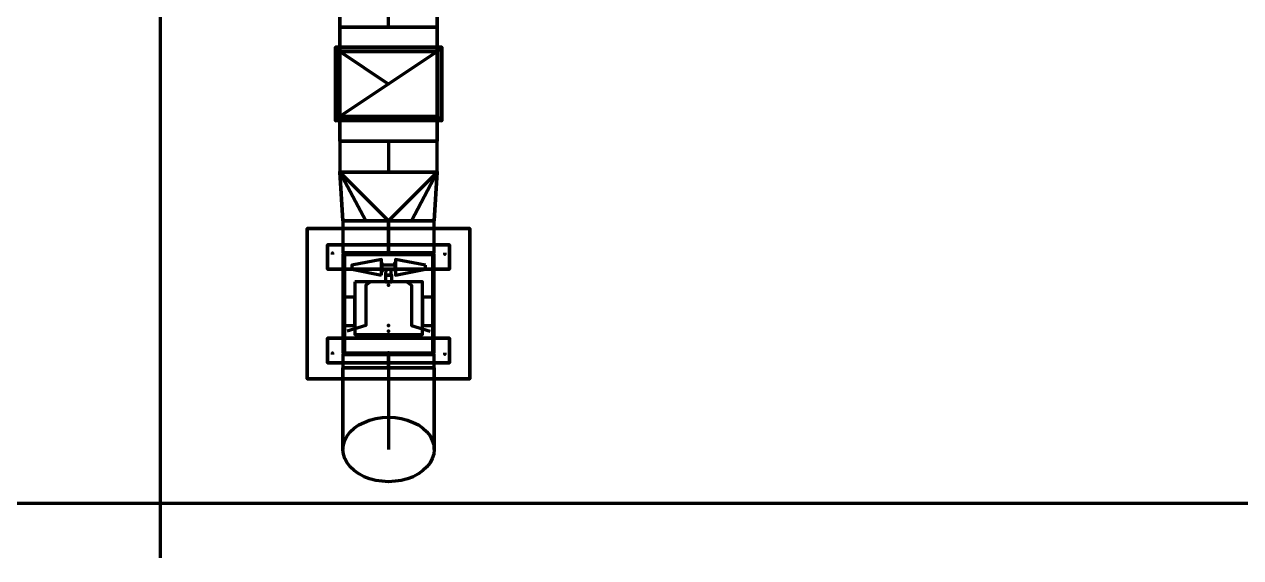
# Model space of a CAD drawing. Extents: x 0 to 1153, y 0 to 816.
# Drawn here: x 767.77 to 816.11, y 361.77 to 382.96 of the extents above; entities that cross this region are included whole.
import ezdxf

# ---------------------------------------------------------------- set-up
doc = ezdxf.new("R2010")
doc.units = 0
doc.header["$MEASUREMENT"] = 0
doc.layers.add('Arch', color=7, linetype='Continuous')
doc.layers.add('HVAC', color=7, linetype='Continuous')

msp = doc.modelspace()

# ---------------------------------------------------------------- linework, layer by layer
at = {"layer": 'Arch', "color": 11, "linetype": 'Continuous', "lineweight": 211}
msp.add_line((773.187, 361.77), (773.187, 717.391), dxfattribs=at)
at = {"layer": 'Arch', "color": 1, "linetype": 'Continuous', "lineweight": 211}
msp.add_lwpolyline([(917.109, 363.94), (917.109, 714.269), (113.972, 714.269), (113.972, 363.94)], close=True, dxfattribs=at)
at = {"layer": 'HVAC', "color": 6, "linetype": 'Continuous', "lineweight": 211}
for p, q in [((782.246, 382.852), (782.246, 394.092)), ((782.246, 378.322), (782.246, 377.084)), ((780.436, 375.147), (784.056, 375.147)), ((780.436, 373.877), (784.056, 373.877)), ((781.992, 373.486), (781.971, 373.486)), ((781.971, 373.137), (781.992, 373.137)), ((782.521, 373.486), (782.5, 373.486)), ((782.5, 373.137), (782.521, 373.137)), ((780.436, 369.909), (784.056, 369.909)), ((782.246, 369.316), (782.246, 366.067))]:
    msp.add_line(p, q, dxfattribs=at)
for points in [[(783.061, 396.028), (784.183, 394.092), (784.183, 382.852), (780.309, 382.852), (780.309, 394.092), (782.246, 396.028), (784.183, 394.092), (783.865, 396.028), (780.627, 396.028), (780.309, 394.092), (781.442, 396.028)], [(780.309, 394.092), (780.309, 382.852), (784.183, 382.852), (784.183, 379.296), (780.299, 379.286), (780.15, 379.137), (780.309, 379.296), (780.309, 381.878), (780.309, 379.296), (780.299, 381.889), (780.15, 382.048), (780.309, 381.878), (780.309, 378.322), (780.309, 381.878), (782.246, 380.587), (780.309, 381.878), (780.309, 378.322), (780.309, 377.084), (784.183, 377.084), (780.309, 377.084), (784.183, 377.084), (780.309, 377.084), (780.436, 375.147), (782.246, 375.147), (780.436, 375.147), (780.436, 373.877), (784.056, 373.877), (784.056, 375.147), (782.246, 375.147), (784.056, 375.147), (784.183, 377.084), (784.183, 378.322), (780.309, 378.322), (780.309, 377.084), (782.246, 375.147), (782.246, 373.877), (782.246, 375.147), (784.183, 377.084), (780.309, 377.084), (781.346, 375.147)], [(783.156, 375.147), (784.183, 377.084), (784.183, 378.322), (780.309, 378.322), (784.183, 378.322), (784.183, 381.878), (780.309, 381.878), (780.309, 379.296), (780.309, 382.852), (784.183, 382.852), (784.183, 381.878), (784.183, 379.296), (784.183, 381.878), (780.309, 381.878), (780.309, 382.852), (784.183, 382.852), (784.183, 379.296), (780.309, 379.296), (780.309, 381.878), (784.183, 381.878), (784.183, 382.852), (780.309, 382.852), (780.309, 379.296), (784.183, 379.296), (780.309, 379.296), (780.309, 381.878), (780.309, 382.852), (784.183, 382.852), (784.183, 379.296), (784.183, 381.878), (784.183, 382.852), (780.309, 382.852), (780.309, 379.296), (784.183, 379.296), (780.309, 379.296), (780.309, 381.878), (784.183, 381.878), (784.183, 379.296), (780.309, 379.296), (784.183, 379.296), (784.183, 381.878), (780.309, 379.296), (784.183, 379.296), (780.309, 379.296), (780.309, 381.878), (784.183, 381.878), (784.193, 379.286), (784.352, 379.137), (784.183, 379.296), (784.183, 381.878), (780.309, 381.878), (784.193, 381.889), (784.352, 382.048), (784.183, 381.878), (780.309, 381.878), (780.309, 382.852), (784.183, 382.852), (784.183, 394.092)], [(784.183, 377.084), (784.183, 377.084), (784.183, 377.084)], [(785.474, 374.851), (779.007, 374.851), (785.474, 374.851)], [(784.67, 374.205), (779.822, 374.205), (784.67, 374.205)], [(780.013, 373.814), (780.013, 373.877), (780.013, 373.814)], [(780.436, 373.814), (784.056, 373.814), (780.436, 373.814), (780.436, 369.909), (784.056, 369.909), (784.056, 373.814)], [(780.5, 373.814), (780.5, 373.877), (780.5, 369.845), (780.5, 369.909)], [(783.992, 373.877), (780.5, 373.877), (783.992, 373.877)], [(783.992, 373.814), (783.992, 373.877), (783.992, 369.845), (783.992, 369.909)], [(784.479, 373.877), (784.479, 373.814), (784.479, 373.877)], [(781.526, 372.734), (781.346, 372.597), (781.346, 370.988), (780.605, 370.766)], [(782.246, 372.734), (782.246, 372.734), (782.246, 372.734)], [(782.976, 372.734), (783.156, 372.597), (783.156, 370.988), (783.897, 370.766)], [(782.246, 370.766), (782.246, 370.766), (782.246, 370.766)], [(780.013, 369.845), (780.013, 369.909), (780.013, 369.845)], [(780.436, 369.845), (784.056, 369.845), (780.436, 369.845), (780.436, 369.316), (784.056, 369.316), (784.056, 369.845)], [(783.992, 369.845), (780.5, 369.845), (783.992, 369.845)], [(784.479, 369.909), (784.479, 369.845), (784.479, 369.909)], [(779.822, 369.517), (784.67, 369.517), (779.822, 369.517)], [(784.056, 366.067), (784.045, 365.887), (783.982, 365.707), (783.897, 365.538), (783.77, 365.379), (783.611, 365.231), (783.431, 365.104), (783.23, 364.987), (782.997, 364.903), (782.754, 364.839), (782.51, 364.807), (782.246, 364.786), (781.992, 364.807), (781.738, 364.839), (781.495, 364.903), (781.272, 364.987), (781.061, 365.104), (780.881, 365.231), (780.722, 365.379), (780.605, 365.538), (780.51, 365.707), (780.457, 365.887), (780.436, 366.067), (780.457, 366.247), (780.51, 366.427), (780.605, 366.607), (780.722, 366.765), (780.881, 366.914), (781.061, 367.041), (781.272, 367.146), (781.495, 367.231), (781.738, 367.295), (781.992, 367.337), (782.246, 367.348), (782.51, 367.337), (782.754, 367.295), (782.997, 367.231), (783.23, 367.146), (783.431, 367.041), (783.611, 366.914), (783.77, 366.765), (783.897, 366.607), (783.982, 366.427), (784.045, 366.247), (784.056, 366.067), (784.056, 369.316), (780.436, 369.316), (784.056, 369.316), (780.436, 369.316), (784.056, 369.316), (784.056, 366.067), (784.045, 365.887), (783.982, 365.707), (783.897, 365.538), (783.77, 365.379), (783.611, 365.231), (783.431, 365.104), (783.23, 364.987), (782.997, 364.903), (782.754, 364.839), (782.51, 364.807), (782.246, 364.786), (781.992, 364.807), (781.738, 364.839), (781.495, 364.903), (781.272, 364.987), (781.061, 365.104), (780.881, 365.231), (780.722, 365.379), (780.605, 365.538), (780.51, 365.707), (780.457, 365.887), (780.436, 366.067), (780.457, 366.247), (780.51, 366.427), (780.605, 366.607), (780.722, 366.765), (780.881, 366.914), (781.061, 367.041), (781.272, 367.146), (781.495, 367.231), (781.738, 367.295), (781.992, 367.337), (782.246, 367.348), (782.51, 367.337), (782.754, 367.295), (782.997, 367.231), (783.23, 367.146), (783.431, 367.041), (783.611, 366.914), (783.77, 366.765), (783.897, 366.607), (783.982, 366.427), (784.045, 366.247), (784.056, 366.067), (784.045, 365.887), (783.982, 365.707), (783.897, 365.538), (783.77, 365.379), (783.611, 365.231), (783.431, 365.104), (783.23, 364.987), (782.997, 364.903), (782.754, 364.839), (782.51, 364.807), (782.246, 364.786), (781.992, 364.807), (781.738, 364.839), (781.495, 364.903), (781.272, 364.987), (781.061, 365.104), (780.881, 365.231), (780.722, 365.379), (780.605, 365.538), (780.51, 365.707), (780.457, 365.887), (780.436, 366.067), (780.457, 366.247), (780.51, 366.427), (780.605, 366.607), (780.722, 366.765), (780.881, 366.914), (781.061, 367.041), (781.272, 367.146), (781.495, 367.231), (781.738, 367.295), (781.992, 367.337), (782.246, 367.348), (782.51, 367.337), (782.754, 367.295), (782.997, 367.231), (783.23, 367.146), (783.431, 367.041), (783.611, 366.914), (783.77, 366.765), (783.897, 366.607), (783.982, 366.427), (784.045, 366.247), (784.056, 366.067), (784.056, 369.316), (780.436, 369.316), (780.436, 366.067), (780.436, 369.316), (780.436, 366.067)], [(780.436, 369.316), (784.056, 369.316), (780.436, 369.316)]]:
    msp.add_lwpolyline(points, dxfattribs=at)
for points in [[(780.309, 379.296), (784.183, 379.296), (784.183, 381.878), (780.309, 379.296), (780.309, 381.878), (784.193, 381.889), (780.299, 381.889), (780.299, 379.286), (784.193, 379.286), (784.183, 381.878), (780.309, 381.878), (780.299, 379.286), (784.183, 379.296), (784.193, 381.889), (780.299, 381.889), (780.309, 379.296), (784.193, 379.286), (780.299, 379.286), (780.15, 379.137), (784.363, 379.127), (780.14, 379.127), (780.299, 379.286), (780.14, 379.127), (780.299, 379.286), (784.193, 379.286), (784.183, 381.878), (780.309, 381.878), (780.299, 379.286), (784.183, 379.296), (784.193, 381.889), (780.299, 381.889), (780.309, 379.296), (784.193, 379.286), (780.299, 379.286), (780.14, 379.127), (784.352, 379.137), (780.15, 379.137), (780.299, 379.286), (784.193, 379.286), (784.183, 381.878), (784.183, 379.296), (780.309, 379.296), (780.309, 381.878), (784.183, 381.878), (784.193, 379.286), (784.363, 379.127), (784.193, 379.286), (784.193, 381.889), (784.193, 379.286), (784.363, 379.127), (784.363, 382.058), (784.363, 379.127), (784.193, 379.286), (784.352, 379.137), (784.352, 382.048), (784.352, 379.137), (784.193, 379.286), (784.193, 381.889), (784.352, 382.048), (780.14, 382.058), (784.363, 382.058), (784.193, 381.889), (780.299, 381.889), (784.193, 381.889), (784.363, 382.058), (784.193, 381.889), (784.363, 382.058), (780.15, 382.048), (784.352, 382.048), (784.193, 381.889), (780.299, 381.889), (780.15, 382.048), (780.14, 379.127), (780.14, 382.058), (780.299, 381.889), (780.299, 379.286), (780.299, 381.889), (780.14, 382.058), (780.299, 381.889), (780.14, 382.058), (780.15, 379.137), (780.15, 382.048), (780.299, 381.889), (780.299, 379.286), (780.299, 381.889), (784.193, 381.889), (784.183, 379.296), (784.183, 378.322), (784.183, 381.878), (784.183, 379.296), (780.309, 379.296), (780.309, 378.322), (784.183, 378.322), (784.183, 379.296), (780.309, 379.296), (780.309, 381.878), (784.183, 381.878), (784.183, 378.322), (780.309, 378.322), (784.183, 378.322), (780.309, 378.322), (780.309, 379.296), (784.183, 379.296), (780.309, 379.296), (780.309, 381.878), (784.183, 381.878), (784.183, 379.296), (784.183, 378.322), (780.309, 378.322), (780.309, 379.296), (784.183, 379.296)], [(780.309, 377.084), (780.436, 375.147), (784.056, 375.147), (784.183, 377.084), (780.309, 377.084), (780.436, 375.147), (784.056, 375.147), (780.436, 375.147), (780.309, 377.084), (784.183, 377.084), (784.056, 375.147), (784.183, 377.084), (784.056, 375.147), (780.436, 375.147), (780.309, 377.084), (784.183, 377.084), (784.056, 375.147), (780.436, 375.147)], [(779.007, 368.871), (779.007, 374.851), (779.007, 368.871), (785.474, 368.871), (785.474, 374.851), (785.474, 368.871)], [(779.822, 373.232), (779.822, 374.205), (779.822, 373.232), (784.67, 373.232), (784.67, 374.205), (784.67, 373.232)], [(781.971, 372.999), (781.971, 373.613), (780.785, 373.391), (780.785, 373.232)], [(782.14, 372.999), (782.352, 372.999), (782.352, 373.232), (782.458, 373.232), (782.521, 373.137), (782.5, 373.486), (782.458, 373.391), (782.045, 373.391), (781.971, 373.486), (781.992, 373.137), (782.045, 373.232), (782.14, 373.232), (782.119, 372.999), (782.119, 372.734), (782.373, 372.734), (782.373, 372.999)], [(783.717, 373.391), (782.521, 373.613), (782.521, 372.999), (783.717, 373.232)], [(780.902, 372.734), (780.902, 370.639), (783.59, 370.639), (783.59, 372.734)], [(780.436, 372.121), (780.436, 370.988), (780.902, 370.988), (780.902, 372.121)], [(783.59, 372.121), (783.59, 370.988), (784.056, 370.988), (784.056, 372.121)], [(784.67, 370.491), (784.67, 369.517), (784.67, 370.491), (779.822, 370.491), (779.822, 369.517), (779.822, 370.491)], [(782.246, 369.845), (782.246, 369.845), (782.246, 369.316)]]:
    msp.add_lwpolyline(points, close=True, dxfattribs=at)
for p in [(780.309, 377.084), (784.183, 377.084), (782.246, 373.877), (782.246, 373.877), (782.246, 373.814), (782.246, 373.814), (782.246, 372.734), (782.246, 372.597), (782.246, 372.597), (782.246, 370.988), (782.246, 370.988), (782.246, 370.766), (782.246, 369.909), (782.246, 369.909), (782.246, 369.845), (782.246, 369.845)]:
    msp.add_point(p, dxfattribs=at)

doc.saveas('drawing.dxf')
